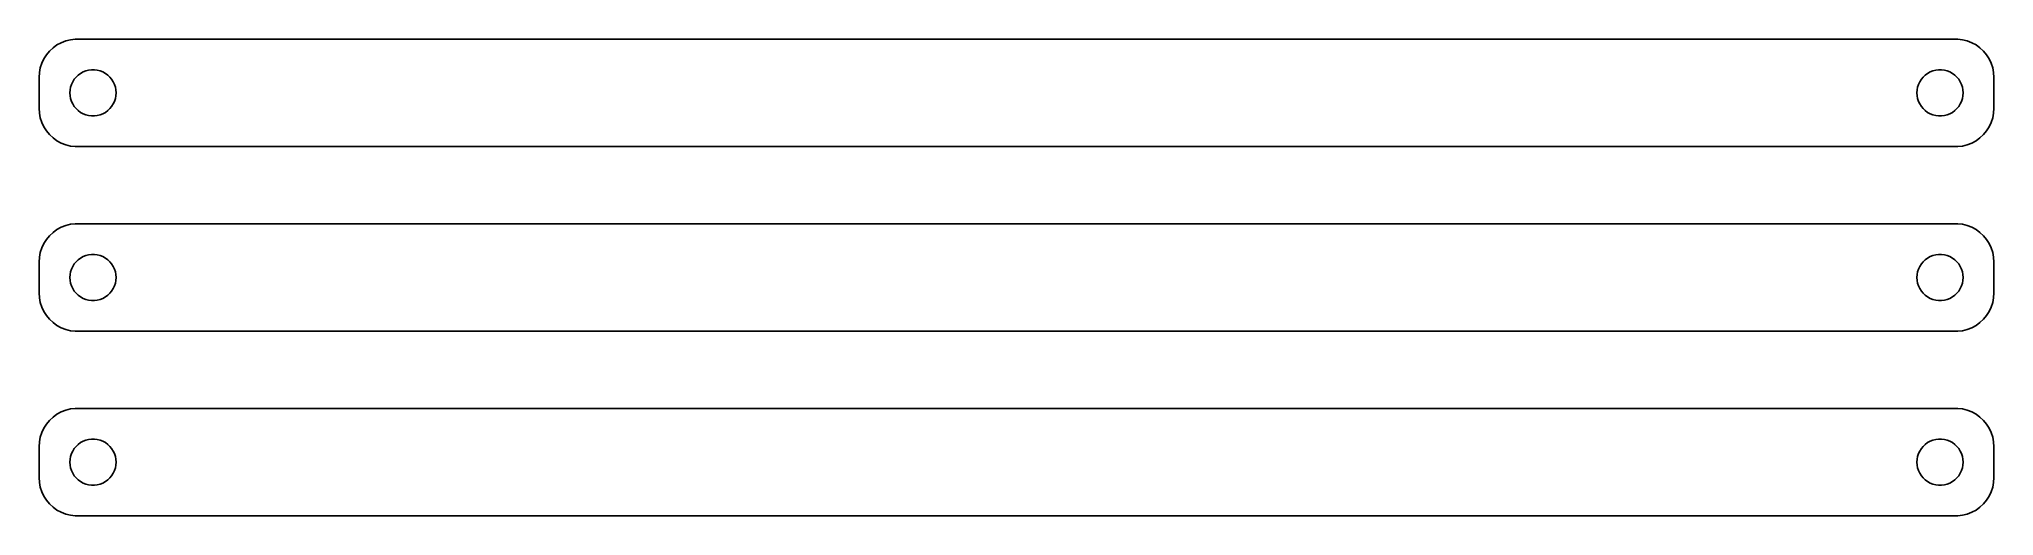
# Model space of a CAD drawing. Header units: metres. Extents: x -127 to 127, y 41 to 103.
import ezdxf

# ---------------------------------------------------------------- set-up
doc = ezdxf.new("R2010")
doc.units = ezdxf.units.M

msp = doc.modelspace()

# ---------------------------------------------------------------- linework, layer by layer
for p, q in [((-125.187, 101.853), (-125.645, 101.423)), ((-124.679, 102.222), (-125.187, 101.853)), ((-124.129, 102.524), (-124.679, 102.222)), ((-123.545, 102.755), (-124.129, 102.524)), ((-122.937, 102.911), (-123.545, 102.755)), ((-122.314, 102.99), (-122.937, 102.911)), ((122.314, 102.99), (-122.314, 102.99)), ((122.937, 102.911), (122.314, 102.99)), ((123.545, 102.755), (122.937, 102.911)), ((124.129, 102.524), (123.545, 102.755)), ((124.679, 102.222), (124.129, 102.524)), ((125.187, 101.853), (124.679, 102.222)), ((125.645, 101.423), (125.187, 101.853)), ((-126.843, 99.2434), (-126.961, 98.6267)), ((-126.649, 99.8406), (-126.843, 99.2434)), ((-126.382, 100.409), (-126.649, 99.8406)), ((-126.045, 100.939), (-126.382, 100.409)), ((-125.645, 101.423), (-126.045, 100.939)), ((126.045, 100.939), (125.645, 101.423)), ((126.382, 100.409), (126.045, 100.939)), ((126.649, 99.8406), (126.382, 100.409)), ((126.843, 99.2434), (126.649, 99.8406)), ((126.961, 98.6267), (126.843, 99.2434)), ((-126.961, 98.6267), (-127, 98)), ((-127, 98), (-127, 94)), ((-122.976, 96.376), (-122.906, 96.7461)), ((-122.906, 96.7461), (-122.789, 97.1044)), ((-122.789, 97.1044), (-122.629, 97.4453)), ((-122.629, 97.4453), (-122.427, 97.7634)), ((-122.427, 97.7634), (-122.187, 98.0536)), ((-122.187, 98.0536), (-121.912, 98.3115)), ((-121.912, 98.3115), (-121.607, 98.533)), ((-121.607, 98.533), (-121.277, 98.7145)), ((-121.277, 98.7145), (-120.927, 98.8532)), ((-120.927, 98.8532), (-120.562, 98.9469)), ((-120.562, 98.9469), (-120.188, 98.9941)), ((-120.188, 98.9941), (-119.812, 98.9941)), ((-119.812, 98.9941), (-119.438, 98.9469)), ((-119.438, 98.9469), (-119.073, 98.8532)), ((-119.073, 98.8532), (-118.723, 98.7145)), ((-118.723, 98.7145), (-118.393, 98.533)), ((-118.393, 98.533), (-118.088, 98.3115)), ((-118.088, 98.3115), (-117.813, 98.0536)), ((-117.813, 98.0536), (-117.573, 97.7634)), ((-117.573, 97.7634), (-117.371, 97.4453)), ((-117.371, 97.4453), (-117.211, 97.1044)), ((-117.211, 97.1044), (-117.094, 96.7461)), ((-117.094, 96.7461), (-117.024, 96.376)), ((117.024, 96.376), (117.094, 96.7461)), ((117.094, 96.7461), (117.211, 97.1044)), ((117.211, 97.1044), (117.371, 97.4453)), ((117.371, 97.4453), (117.573, 97.7634)), ((117.573, 97.7634), (117.813, 98.0536)), ((117.813, 98.0536), (118.088, 98.3115)), ((118.088, 98.3115), (118.393, 98.533)), ((118.393, 98.533), (118.723, 98.7145)), ((118.723, 98.7145), (119.073, 98.8532)), ((119.073, 98.8532), (119.438, 98.9469)), ((119.438, 98.9469), (119.812, 98.9941)), ((119.812, 98.9941), (120.188, 98.9941)), ((120.188, 98.9941), (120.562, 98.9469)), ((120.562, 98.9469), (120.927, 98.8532)), ((120.927, 98.8532), (121.277, 98.7145)), ((121.277, 98.7145), (121.607, 98.533)), ((121.607, 98.533), (121.912, 98.3115)), ((121.912, 98.3115), (122.187, 98.0536)), ((122.187, 98.0536), (122.427, 97.7634)), ((122.427, 97.7634), (122.629, 97.4453)), ((122.629, 97.4453), (122.789, 97.1044)), ((122.789, 97.1044), (122.906, 96.7461)), ((122.906, 96.7461), (122.976, 96.376)), ((127, 98), (126.961, 98.6267)), ((127, 94), (127, 98)), ((-127, 94), (-126.961, 93.3733)), ((-123, 96), (-122.976, 96.376)), ((-122.976, 95.624), (-123, 96)), ((-122.906, 95.2539), (-122.976, 95.624)), ((-122.789, 94.8956), (-122.906, 95.2539)), ((-122.629, 94.5547), (-122.789, 94.8956)), ((-122.427, 94.2366), (-122.629, 94.5547)), ((-122.187, 93.9464), (-122.427, 94.2366)), ((-117.573, 94.2366), (-117.813, 93.9464)), ((-117.371, 94.5547), (-117.573, 94.2366)), ((-117.211, 94.8956), (-117.371, 94.5547)), ((-117.094, 95.2539), (-117.211, 94.8956)), ((-117.024, 95.624), (-117.094, 95.2539)), ((-117.024, 96.376), (-117, 96)), ((-117, 96), (-117.024, 95.624)), ((117, 96), (117.024, 96.376)), ((117.024, 95.624), (117, 96)), ((117.094, 95.2539), (117.024, 95.624)), ((117.211, 94.8956), (117.094, 95.2539)), ((117.371, 94.5547), (117.211, 94.8956)), ((117.573, 94.2366), (117.371, 94.5547)), ((117.813, 93.9464), (117.573, 94.2366)), ((122.427, 94.2366), (122.187, 93.9464)), ((122.629, 94.5547), (122.427, 94.2366)), ((122.789, 94.8956), (122.629, 94.5547)), ((122.906, 95.2539), (122.789, 94.8956)), ((122.976, 95.624), (122.906, 95.2539)), ((122.976, 96.376), (123, 96)), ((123, 96), (122.976, 95.624)), ((126.961, 93.3733), (127, 94)), ((-126.961, 93.3733), (-126.843, 92.7566)), ((-126.843, 92.7566), (-126.649, 92.1594)), ((-126.649, 92.1594), (-126.382, 91.5912)), ((-126.382, 91.5912), (-126.045, 91.0611)), ((-121.912, 93.6885), (-122.187, 93.9464)), ((-121.607, 93.467), (-121.912, 93.6885)), ((-121.277, 93.2855), (-121.607, 93.467)), ((-120.927, 93.1468), (-121.277, 93.2855)), ((-120.562, 93.0531), (-120.927, 93.1468)), ((-120.188, 93.0059), (-120.562, 93.0531)), ((-119.812, 93.0059), (-120.188, 93.0059)), ((-119.438, 93.0531), (-119.812, 93.0059)), ((-119.073, 93.1468), (-119.438, 93.0531)), ((-118.723, 93.2855), (-119.073, 93.1468)), ((-118.393, 93.467), (-118.723, 93.2855)), ((-118.088, 93.6885), (-118.393, 93.467)), ((-117.813, 93.9464), (-118.088, 93.6885)), ((118.088, 93.6885), (117.813, 93.9464)), ((118.393, 93.467), (118.088, 93.6885)), ((118.723, 93.2855), (118.393, 93.467)), ((119.073, 93.1468), (118.723, 93.2855)), ((119.438, 93.0531), (119.073, 93.1468)), ((119.812, 93.0059), (119.438, 93.0531)), ((120.188, 93.0059), (119.812, 93.0059)), ((120.562, 93.0531), (120.188, 93.0059)), ((120.927, 93.1468), (120.562, 93.0531)), ((121.277, 93.2855), (120.927, 93.1468)), ((121.607, 93.467), (121.277, 93.2855)), ((121.912, 93.6885), (121.607, 93.467)), ((122.187, 93.9464), (121.912, 93.6885)), ((126.045, 91.0611), (126.382, 91.5912)), ((126.382, 91.5912), (126.649, 92.1594)), ((126.649, 92.1594), (126.843, 92.7566)), ((126.843, 92.7566), (126.961, 93.3733)), ((-126.045, 91.0611), (-125.645, 90.5773)), ((-125.645, 90.5773), (-125.187, 90.1474)), ((-125.187, 90.1474), (-124.679, 89.7784)), ((-124.679, 89.7784), (-124.129, 89.4759)), ((-124.129, 89.4759), (-123.545, 89.2447)), ((-123.545, 89.2447), (-122.937, 89.0886)), ((-122.937, 89.0886), (-122.314, 89.0099)), ((-122.314, 89.0099), (122.314, 89.0099)), ((122.314, 89.0099), (122.937, 89.0886)), ((122.937, 89.0886), (123.545, 89.2447)), ((123.545, 89.2447), (124.129, 89.4759)), ((124.129, 89.4759), (124.679, 89.7784)), ((124.679, 89.7784), (125.187, 90.1474)), ((125.187, 90.1474), (125.645, 90.5773)), ((125.645, 90.5773), (126.045, 91.0611)), ((-123.545, 78.7553), (-124.129, 78.5241)), ((-122.937, 78.9114), (-123.545, 78.7553)), ((-122.314, 78.9901), (-122.937, 78.9114)), ((122.314, 78.9901), (-122.314, 78.9901)), ((122.937, 78.9114), (122.314, 78.9901)), ((123.545, 78.7553), (122.937, 78.9114)), ((124.129, 78.5241), (123.545, 78.7553)), ((-126.382, 76.4088), (-126.649, 75.8406)), ((-126.045, 76.9389), (-126.382, 76.4088)), ((-125.645, 77.4227), (-126.045, 76.9389)), ((-125.187, 77.8526), (-125.645, 77.4227)), ((-124.679, 78.2216), (-125.187, 77.8526)), ((-124.129, 78.5241), (-124.679, 78.2216)), ((124.679, 78.2216), (124.129, 78.5241)), ((125.187, 77.8526), (124.679, 78.2216)), ((125.645, 77.4227), (125.187, 77.8526)), ((126.045, 76.9389), (125.645, 77.4227)), ((126.382, 76.4088), (126.045, 76.9389)), ((126.649, 75.8406), (126.382, 76.4088)), ((-126.961, 74.6267), (-127, 74)), ((-127, 74), (-127, 70)), ((-126.843, 75.2434), (-126.961, 74.6267)), ((-126.649, 75.8406), (-126.843, 75.2434)), ((-122.629, 73.4453), (-122.427, 73.7634)), ((-122.427, 73.7634), (-122.187, 74.0536)), ((-122.187, 74.0536), (-121.912, 74.3115)), ((-121.912, 74.3115), (-121.607, 74.533)), ((-121.607, 74.533), (-121.277, 74.7145)), ((-121.277, 74.7145), (-120.927, 74.8532)), ((-120.927, 74.8532), (-120.562, 74.9469)), ((-120.562, 74.9469), (-120.188, 74.9941)), ((-120.188, 74.9941), (-119.812, 74.9941)), ((-119.812, 74.9941), (-119.438, 74.9469)), ((-119.438, 74.9469), (-119.073, 74.8532)), ((-119.073, 74.8532), (-118.723, 74.7145)), ((-118.723, 74.7145), (-118.393, 74.533)), ((-118.393, 74.533), (-118.088, 74.3115)), ((-118.088, 74.3115), (-117.813, 74.0536)), ((-117.813, 74.0536), (-117.573, 73.7634)), ((-117.573, 73.7634), (-117.371, 73.4453)), ((117.371, 73.4453), (117.573, 73.7634)), ((117.573, 73.7634), (117.813, 74.0536)), ((117.813, 74.0536), (118.088, 74.3115)), ((118.088, 74.3115), (118.393, 74.533)), ((118.393, 74.533), (118.723, 74.7145)), ((118.723, 74.7145), (119.073, 74.8532)), ((119.073, 74.8532), (119.438, 74.9469)), ((119.438, 74.9469), (119.812, 74.9941)), ((119.812, 74.9941), (120.188, 74.9941)), ((120.188, 74.9941), (120.562, 74.9469)), ((120.562, 74.9469), (120.927, 74.8532)), ((120.927, 74.8532), (121.277, 74.7145)), ((121.277, 74.7145), (121.607, 74.533)), ((121.607, 74.533), (121.912, 74.3115)), ((121.912, 74.3115), (122.187, 74.0536)), ((122.187, 74.0536), (122.427, 73.7634)), ((122.427, 73.7634), (122.629, 73.4453)), ((126.843, 75.2434), (126.649, 75.8406)), ((126.961, 74.6267), (126.843, 75.2434)), ((127, 74), (126.961, 74.6267)), ((127, 70), (127, 74)), ((-123, 72), (-122.976, 72.376)), ((-122.976, 71.624), (-123, 72)), ((-122.976, 72.376), (-122.906, 72.7461)), ((-122.906, 71.2539), (-122.976, 71.624)), ((-122.906, 72.7461), (-122.789, 73.1044)), ((-122.789, 70.8956), (-122.906, 71.2539)), ((-122.789, 73.1044), (-122.629, 73.4453)), ((-117.371, 73.4453), (-117.211, 73.1044)), ((-117.211, 73.1044), (-117.094, 72.7461)), ((-117.094, 71.2539), (-117.211, 70.8956)), ((-117.094, 72.7461), (-117.024, 72.376)), ((-117.024, 71.624), (-117.094, 71.2539)), ((-117.024, 72.376), (-117, 72)), ((-117, 72), (-117.024, 71.624)), ((117, 72), (117.024, 72.376)), ((117.024, 71.624), (117, 72)), ((117.024, 72.376), (117.094, 72.7461)), ((117.094, 71.2539), (117.024, 71.624)), ((117.094, 72.7461), (117.211, 73.1044)), ((117.211, 70.8956), (117.094, 71.2539)), ((117.211, 73.1044), (117.371, 73.4453)), ((122.629, 73.4453), (122.789, 73.1044)), ((122.789, 73.1044), (122.906, 72.7461)), ((122.906, 71.2539), (122.789, 70.8956)), ((122.906, 72.7461), (122.976, 72.376)), ((122.976, 71.624), (122.906, 71.2539)), ((122.976, 72.376), (123, 72)), ((123, 72), (122.976, 71.624)), ((-127, 70), (-126.961, 69.3733)), ((-126.961, 69.3733), (-126.843, 68.7566)), ((-126.843, 68.7566), (-126.649, 68.1594)), ((-122.629, 70.5547), (-122.789, 70.8956)), ((-122.427, 70.2366), (-122.629, 70.5547)), ((-122.187, 69.9464), (-122.427, 70.2366)), ((-121.912, 69.6885), (-122.187, 69.9464)), ((-121.607, 69.467), (-121.912, 69.6885)), ((-121.277, 69.2855), (-121.607, 69.467)), ((-120.927, 69.1468), (-121.277, 69.2855)), ((-120.562, 69.0531), (-120.927, 69.1468)), ((-120.188, 69.0059), (-120.562, 69.0531)), ((-119.812, 69.0059), (-120.188, 69.0059)), ((-119.438, 69.0531), (-119.812, 69.0059)), ((-119.073, 69.1468), (-119.438, 69.0531)), ((-118.723, 69.2855), (-119.073, 69.1468)), ((-118.393, 69.467), (-118.723, 69.2855)), ((-118.088, 69.6885), (-118.393, 69.467)), ((-117.813, 69.9464), (-118.088, 69.6885)), ((-117.573, 70.2366), (-117.813, 69.9464)), ((-117.371, 70.5547), (-117.573, 70.2366)), ((-117.211, 70.8956), (-117.371, 70.5547)), ((117.371, 70.5547), (117.211, 70.8956)), ((117.573, 70.2366), (117.371, 70.5547)), ((117.813, 69.9464), (117.573, 70.2366)), ((118.088, 69.6885), (117.813, 69.9464)), ((118.393, 69.467), (118.088, 69.6885)), ((118.723, 69.2855), (118.393, 69.467)), ((119.073, 69.1468), (118.723, 69.2855)), ((119.438, 69.0531), (119.073, 69.1468)), ((119.812, 69.0059), (119.438, 69.0531)), ((120.188, 69.0059), (119.812, 69.0059)), ((120.562, 69.0531), (120.188, 69.0059)), ((120.927, 69.1468), (120.562, 69.0531)), ((121.277, 69.2855), (120.927, 69.1468)), ((121.607, 69.467), (121.277, 69.2855)), ((121.912, 69.6885), (121.607, 69.467)), ((122.187, 69.9464), (121.912, 69.6885)), ((122.427, 70.2366), (122.187, 69.9464)), ((122.629, 70.5547), (122.427, 70.2366)), ((122.789, 70.8956), (122.629, 70.5547)), ((126.649, 68.1594), (126.843, 68.7566)), ((126.843, 68.7566), (126.961, 69.3733)), ((126.961, 69.3733), (127, 70)), ((-126.649, 68.1594), (-126.382, 67.5912)), ((-126.382, 67.5912), (-126.045, 67.0611)), ((-126.045, 67.0611), (-125.645, 66.5773)), ((-125.645, 66.5773), (-125.187, 66.1474)), ((-125.187, 66.1474), (-124.679, 65.7784)), ((124.679, 65.7784), (125.187, 66.1474)), ((125.187, 66.1474), (125.645, 66.5773)), ((125.645, 66.5773), (126.045, 67.0611)), ((126.045, 67.0611), (126.382, 67.5912)), ((126.382, 67.5912), (126.649, 68.1594)), ((-124.679, 65.7784), (-124.129, 65.4759)), ((-124.129, 65.4759), (-123.545, 65.2447)), ((-123.545, 65.2447), (-122.937, 65.0886)), ((-122.937, 65.0886), (-122.314, 65.0099)), ((-122.314, 65.0099), (122.314, 65.0099)), ((122.314, 65.0099), (122.937, 65.0886)), ((122.937, 65.0886), (123.545, 65.2447)), ((123.545, 65.2447), (124.129, 65.4759)), ((124.129, 65.4759), (124.679, 65.7784)), ((-125.645, 53.4227), (-126.045, 52.9389)), ((-125.187, 53.8526), (-125.645, 53.4227)), ((-124.679, 54.2216), (-125.187, 53.8526)), ((-124.129, 54.5241), (-124.679, 54.2216)), ((-123.545, 54.7553), (-124.129, 54.5241)), ((-122.937, 54.9114), (-123.545, 54.7553)), ((-122.314, 54.9901), (-122.937, 54.9114)), ((122.314, 54.9901), (-122.314, 54.9901)), ((122.937, 54.9114), (122.314, 54.9901)), ((123.545, 54.7553), (122.937, 54.9114)), ((124.129, 54.5241), (123.545, 54.7553)), ((124.679, 54.2216), (124.129, 54.5241)), ((125.187, 53.8526), (124.679, 54.2216)), ((125.645, 53.4227), (125.187, 53.8526)), ((126.045, 52.9389), (125.645, 53.4227)), ((-126.843, 51.2434), (-126.961, 50.6267)), ((-126.649, 51.8406), (-126.843, 51.2434)), ((-126.382, 52.4088), (-126.649, 51.8406)), ((-126.045, 52.9389), (-126.382, 52.4088)), ((-121.277, 50.7145), (-120.927, 50.8532)), ((-120.927, 50.8532), (-120.562, 50.9469)), ((-120.562, 50.9469), (-120.188, 50.9941)), ((-120.188, 50.9941), (-119.812, 50.9941)), ((-119.812, 50.9941), (-119.438, 50.9469)), ((-119.438, 50.9469), (-119.073, 50.8532)), ((-119.073, 50.8532), (-118.723, 50.7145)), ((118.723, 50.7145), (119.073, 50.8532)), ((119.073, 50.8532), (119.438, 50.9469)), ((119.438, 50.9469), (119.812, 50.9941)), ((119.812, 50.9941), (120.188, 50.9941)), ((120.188, 50.9941), (120.562, 50.9469)), ((120.562, 50.9469), (120.927, 50.8532)), ((120.927, 50.8532), (121.277, 50.7145)), ((126.382, 52.4088), (126.045, 52.9389)), ((126.649, 51.8406), (126.382, 52.4088)), ((126.843, 51.2434), (126.649, 51.8406)), ((126.961, 50.6267), (126.843, 51.2434)), ((-126.961, 50.6267), (-127, 50)), ((-127, 50), (-127, 46)), ((-123, 48), (-122.976, 48.376)), ((-122.976, 48.376), (-122.906, 48.7461)), ((-122.906, 48.7461), (-122.789, 49.1044)), ((-122.789, 49.1044), (-122.629, 49.4453)), ((-122.629, 49.4453), (-122.427, 49.7634)), ((-122.427, 49.7634), (-122.187, 50.0536)), ((-122.187, 50.0536), (-121.912, 50.3115)), ((-121.912, 50.3115), (-121.607, 50.533)), ((-121.607, 50.533), (-121.277, 50.7145)), ((-118.723, 50.7145), (-118.393, 50.533)), ((-118.393, 50.533), (-118.088, 50.3115)), ((-118.088, 50.3115), (-117.813, 50.0536)), ((-117.813, 50.0536), (-117.573, 49.7634)), ((-117.573, 49.7634), (-117.371, 49.4453)), ((-117.371, 49.4453), (-117.211, 49.1044)), ((-117.211, 49.1044), (-117.094, 48.7461)), ((-117.094, 48.7461), (-117.024, 48.376)), ((-117.024, 48.376), (-117, 48)), ((117, 48), (117.024, 48.376)), ((117.024, 48.376), (117.094, 48.7461)), ((117.094, 48.7461), (117.211, 49.1044)), ((117.211, 49.1044), (117.371, 49.4453)), ((117.371, 49.4453), (117.573, 49.7634)), ((117.573, 49.7634), (117.813, 50.0536)), ((117.813, 50.0536), (118.088, 50.3115)), ((118.088, 50.3115), (118.393, 50.533)), ((118.393, 50.533), (118.723, 50.7145)), ((121.277, 50.7145), (121.607, 50.533)), ((121.607, 50.533), (121.912, 50.3115)), ((121.912, 50.3115), (122.187, 50.0536)), ((122.187, 50.0536), (122.427, 49.7634)), ((122.427, 49.7634), (122.629, 49.4453)), ((122.629, 49.4453), (122.789, 49.1044)), ((122.789, 49.1044), (122.906, 48.7461)), ((122.906, 48.7461), (122.976, 48.376)), ((122.976, 48.376), (123, 48)), ((127, 50), (126.961, 50.6267)), ((127, 46), (127, 50)), ((-127, 46), (-126.961, 45.3733)), ((-122.976, 47.624), (-123, 48)), ((-122.906, 47.2539), (-122.976, 47.624)), ((-122.789, 46.8956), (-122.906, 47.2539)), ((-122.629, 46.5547), (-122.789, 46.8956)), ((-122.427, 46.2366), (-122.629, 46.5547)), ((-122.187, 45.9464), (-122.427, 46.2366)), ((-121.912, 45.6885), (-122.187, 45.9464)), ((-117.813, 45.9464), (-118.088, 45.6885)), ((-117.573, 46.2366), (-117.813, 45.9464)), ((-117.371, 46.5547), (-117.573, 46.2366)), ((-117.211, 46.8956), (-117.371, 46.5547)), ((-117.094, 47.2539), (-117.211, 46.8956)), ((-117.024, 47.624), (-117.094, 47.2539)), ((-117, 48), (-117.024, 47.624)), ((117.024, 47.624), (117, 48)), ((117.094, 47.2539), (117.024, 47.624)), ((117.211, 46.8956), (117.094, 47.2539)), ((117.371, 46.5547), (117.211, 46.8956)), ((117.573, 46.2366), (117.371, 46.5547)), ((117.813, 45.9464), (117.573, 46.2366)), ((118.088, 45.6885), (117.813, 45.9464)), ((122.187, 45.9464), (121.912, 45.6885)), ((122.427, 46.2366), (122.187, 45.9464)), ((122.629, 46.5547), (122.427, 46.2366)), ((122.789, 46.8956), (122.629, 46.5547)), ((122.906, 47.2539), (122.789, 46.8956)), ((122.976, 47.624), (122.906, 47.2539)), ((123, 48), (122.976, 47.624)), ((126.961, 45.3733), (127, 46)), ((-126.961, 45.3733), (-126.843, 44.7566)), ((-126.843, 44.7566), (-126.649, 44.1594)), ((-126.649, 44.1594), (-126.382, 43.5912)), ((-126.382, 43.5912), (-126.045, 43.0611)), ((-121.607, 45.467), (-121.912, 45.6885)), ((-121.277, 45.2855), (-121.607, 45.467)), ((-120.927, 45.1468), (-121.277, 45.2855)), ((-120.562, 45.0531), (-120.927, 45.1468)), ((-120.188, 45.0059), (-120.562, 45.0531)), ((-119.812, 45.0059), (-120.188, 45.0059)), ((-119.438, 45.0531), (-119.812, 45.0059)), ((-119.073, 45.1468), (-119.438, 45.0531)), ((-118.723, 45.2855), (-119.073, 45.1468)), ((-118.393, 45.467), (-118.723, 45.2855)), ((-118.088, 45.6885), (-118.393, 45.467)), ((118.393, 45.467), (118.088, 45.6885)), ((118.723, 45.2855), (118.393, 45.467)), ((119.073, 45.1468), (118.723, 45.2855)), ((119.438, 45.0531), (119.073, 45.1468)), ((119.812, 45.0059), (119.438, 45.0531)), ((120.188, 45.0059), (119.812, 45.0059)), ((120.562, 45.0531), (120.188, 45.0059)), ((120.927, 45.1468), (120.562, 45.0531)), ((121.277, 45.2855), (120.927, 45.1468)), ((121.607, 45.467), (121.277, 45.2855)), ((121.912, 45.6885), (121.607, 45.467)), ((126.045, 43.0611), (126.382, 43.5912)), ((126.382, 43.5912), (126.649, 44.1594)), ((126.649, 44.1594), (126.843, 44.7566)), ((126.843, 44.7566), (126.961, 45.3733)), ((-126.045, 43.0611), (-125.645, 42.5773)), ((-125.645, 42.5773), (-125.187, 42.1474)), ((-125.187, 42.1474), (-124.679, 41.7784)), ((-124.679, 41.7784), (-124.129, 41.4759)), ((-124.129, 41.4759), (-123.545, 41.2447)), ((-123.545, 41.2447), (-122.937, 41.0886)), ((-122.937, 41.0886), (-122.314, 41.0099)), ((-122.314, 41.0099), (122.314, 41.0099)), ((122.314, 41.0099), (122.937, 41.0886)), ((122.937, 41.0886), (123.545, 41.2447)), ((123.545, 41.2447), (124.129, 41.4759)), ((124.129, 41.4759), (124.679, 41.7784)), ((124.679, 41.7784), (125.187, 42.1474)), ((125.187, 42.1474), (125.645, 42.5773)), ((125.645, 42.5773), (126.045, 43.0611))]:
    msp.add_line(p, q)

doc.saveas('drawing.dxf')
